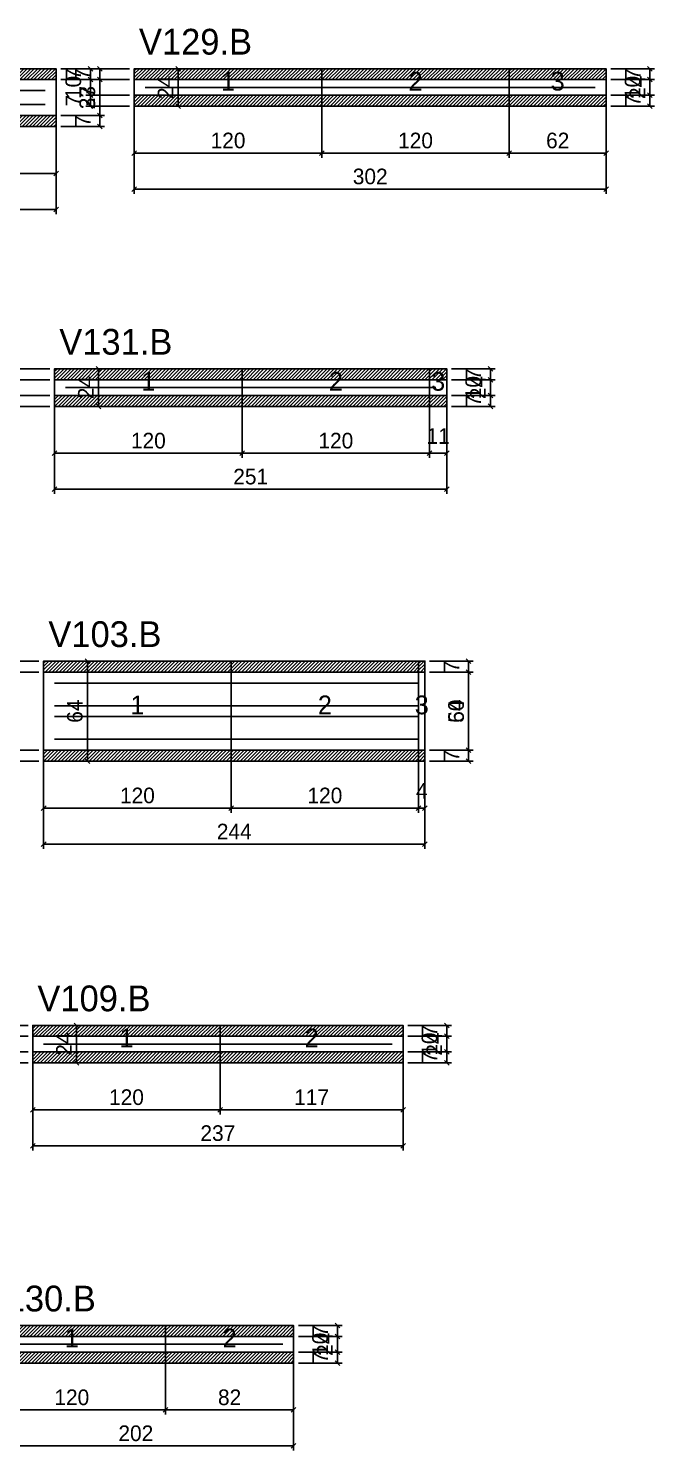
# Model space of a CAD drawing. Extents: x -9000 to 3070, y -6660 to 1250.
# Drawn here: x 481 to 882, y -6647 to -5737 of the extents above; entities that cross this region are included whole.
import ezdxf
from ezdxf.enums import TextEntityAlignment as Align

# ---------------------------------------------------------------- set-up
doc = ezdxf.new("R2010")
doc.units = 0
for name, color, linetype in [('5', 5, 'Continuous'), ('COTA', 241, 'Continuous'), ('NOMENCLATURA', 7, 'Continuous'), ('Painéis', 200, 'Continuous'), ('SARR_2.2x5', 40, 'Continuous'), ('SARR_2.2x7', 40, 'Continuous'), ('SCO-___-LAJ', 224, 'Continuous')]:
    doc.layers.add(name, color=color, linetype=linetype)
doc.dimstyles.new('PAINEL', dxfattribs={"dimtxt": 10, "dimasz": 3, "dimexe": 3, "dimexo": 3, "dimgap": 3, "dimtad": 1, "dimblk": 'OBLIQUE', "dimblk1": 'OBLIQUE', "dimcen": 2.5, "dimclrd": 4, "dimclre": 4, "dimclrt": 240, "dimazin": 3, "dimtfac": 1, "dimtmove": 0, "dimatfit": 3})

# ---------------------------------------------------------------- blocks, each defined once
blk = doc.blocks.new('_OBLIQUE')
at = {"color": 0, "linetype": 'BYBLOCK'}
blk.add_line((-0.5, -0.5), (0.5, 0.5), dxfattribs=at)

msp = doc.modelspace()

# ---------------------------------------------------------------- hatches: boundary and pattern name
at = {"layer": 'COTA'}
h = msp.add_hatch(dxfattribs=at)
h.set_pattern_fill('ANSI31', scale=0.5)
h.paths.add_polyline_path([(437, -5770), (499, -5770), (499, -5763), (437, -5763)])
h = msp.add_hatch(dxfattribs=at)
h.set_pattern_fill('ANSI31', scale=0.5)
h.paths.add_polyline_path([(549, -5770), (669, -5770), (669, -5763), (549, -5763)])
h = msp.add_hatch(dxfattribs=at)
h.set_pattern_fill('ANSI31', scale=0.5)
h.paths.add_polyline_path([(669, -5770), (789, -5770), (789, -5763), (669, -5763)])
h = msp.add_hatch(dxfattribs=at)
h.set_pattern_fill('ANSI31', scale=0.5)
h.paths.add_polyline_path([(789, -5770), (851, -5770), (851, -5763), (789, -5763)])
h = msp.add_hatch(dxfattribs=at)
h.set_pattern_fill('ANSI31', scale=0.5)
h.paths.add_polyline_path([(549, -5787), (669, -5787), (669, -5780), (549, -5780)])
h = msp.add_hatch(dxfattribs=at)
h.set_pattern_fill('ANSI31', scale=0.5)
h.paths.add_polyline_path([(669, -5787), (789, -5787), (789, -5780), (669, -5780)])
h = msp.add_hatch(dxfattribs=at)
h.set_pattern_fill('ANSI31', scale=0.5)
h.paths.add_polyline_path([(789, -5787), (851, -5787), (851, -5780), (789, -5780)])
h = msp.add_hatch(dxfattribs=at)
h.set_pattern_fill('ANSI31', scale=0.5)
h.paths.add_polyline_path([(437, -5800), (499, -5800), (499, -5793), (437, -5793)])
h = msp.add_hatch(dxfattribs=at)
h.set_pattern_fill('ANSI31', scale=0.5)
h.paths.add_polyline_path([(498, -5962), (618, -5962), (618, -5955), (498, -5955)])
h = msp.add_hatch(dxfattribs=at)
h.set_pattern_fill('ANSI31', scale=0.5)
h.paths.add_polyline_path([(618, -5962), (738, -5962), (738, -5955), (618, -5955)])
h = msp.add_hatch(dxfattribs=at)
h.set_pattern_fill('ANSI31', scale=0.5)
h.paths.add_polyline_path([(738, -5962), (749, -5962), (749, -5955), (738, -5955)])
h = msp.add_hatch(dxfattribs=at)
h.set_pattern_fill('ANSI31', scale=0.5)
h.paths.add_polyline_path([(498, -5979), (618, -5979), (618, -5972), (498, -5972)])
h = msp.add_hatch(dxfattribs=at)
h.set_pattern_fill('ANSI31', scale=0.5)
h.paths.add_polyline_path([(618, -5979), (738, -5979), (738, -5972), (618, -5972)])
h = msp.add_hatch(dxfattribs=at)
h.set_pattern_fill('ANSI31', scale=0.5)
h.paths.add_polyline_path([(738, -5979), (749, -5979), (749, -5972), (738, -5972)])
h = msp.add_hatch(dxfattribs=at)
h.set_pattern_fill('ANSI31', scale=0.5)
h.paths.add_polyline_path([(491, -6149), (611, -6149), (611, -6142), (491, -6142)])
h = msp.add_hatch(dxfattribs=at)
h.set_pattern_fill('ANSI31', scale=0.5)
h.paths.add_polyline_path([(611, -6149), (731, -6149), (731, -6142), (611, -6142)])
h = msp.add_hatch(dxfattribs=at)
h.set_pattern_fill('ANSI31', scale=0.5)
h.paths.add_polyline_path([(731, -6149), (735, -6149), (735, -6142), (731, -6142)])
h = msp.add_hatch(dxfattribs=at)
h.set_pattern_fill('ANSI31', scale=0.5)
h.paths.add_polyline_path([(491, -6206), (611, -6206), (611, -6199), (491, -6199)])
h = msp.add_hatch(dxfattribs=at)
h.set_pattern_fill('ANSI31', scale=0.5)
h.paths.add_polyline_path([(611, -6206), (731, -6206), (731, -6199), (611, -6199)])
h = msp.add_hatch(dxfattribs=at)
h.set_pattern_fill('ANSI31', scale=0.5)
h.paths.add_polyline_path([(731, -6206), (735, -6206), (735, -6199), (731, -6199)])
h = msp.add_hatch(dxfattribs=at)
h.set_pattern_fill('ANSI31', scale=0.5)
h.paths.add_polyline_path([(484, -6382), (604, -6382), (604, -6375), (484, -6375)])
h = msp.add_hatch(dxfattribs=at)
h.set_pattern_fill('ANSI31', scale=0.5)
h.paths.add_polyline_path([(604, -6382), (721, -6382), (721, -6375), (604, -6375)])
h = msp.add_hatch(dxfattribs=at)
h.set_pattern_fill('ANSI31', scale=0.5)
h.paths.add_polyline_path([(484, -6399), (604, -6399), (604, -6392), (484, -6392)])
h = msp.add_hatch(dxfattribs=at)
h.set_pattern_fill('ANSI31', scale=0.5)
h.paths.add_polyline_path([(604, -6399), (721, -6399), (721, -6392), (604, -6392)])
h = msp.add_hatch(dxfattribs=at)
h.set_pattern_fill('ANSI31', scale=0.5)
h.paths.add_polyline_path([(449, -6574), (569, -6574), (569, -6567), (449, -6567)])
h = msp.add_hatch(dxfattribs=at)
h.set_pattern_fill('ANSI31', scale=0.5)
h.paths.add_polyline_path([(569, -6574), (651, -6574), (651, -6567), (569, -6567)])
h = msp.add_hatch(dxfattribs=at)
h.set_pattern_fill('ANSI31', scale=0.5)
h.paths.add_polyline_path([(449, -6591), (569, -6591), (569, -6584), (449, -6584)])
h = msp.add_hatch(dxfattribs=at)
h.set_pattern_fill('ANSI31', scale=0.5)
h.paths.add_polyline_path([(569, -6591), (651, -6591), (651, -6584), (569, -6584)])

# ---------------------------------------------------------------- linework, layer by layer
at = {"layer": 'Painéis'}
for p, q in [((437, -5770), (499, -5770)), ((499, -5793), (499, -5770)), ((549, -5770), (669, -5770)), ((549, -5780), (549, -5770)), ((669, -5780), (669, -5770)), ((669, -5780), (669, -5770)), ((669, -5770), (789, -5770)), ((669, -5780), (669, -5770)), ((789, -5780), (789, -5770)), ((789, -5780), (789, -5770)), ((789, -5770), (851, -5770)), ((789, -5780), (789, -5770)), ((851, -5780), (851, -5770)), ((549, -5780), (669, -5780)), ((669, -5780), (789, -5780)), ((789, -5780), (851, -5780)), ((437, -5793), (499, -5793)), ((498, -5962), (618, -5962)), ((498, -5972), (498, -5962)), ((618, -5972), (618, -5962)), ((618, -5972), (618, -5962)), ((618, -5962), (738, -5962)), ((618, -5972), (618, -5962)), ((738, -5972), (738, -5962)), ((738, -5972), (738, -5962)), ((738, -5962), (749, -5962)), ((738, -5972), (738, -5962)), ((749, -5972), (749, -5962)), ((498, -5972), (618, -5972)), ((618, -5972), (738, -5972)), ((738, -5972), (749, -5972)), ((491, -6149), (611, -6149)), ((491, -6199), (491, -6149)), ((611, -6199), (611, -6149)), ((611, -6199), (611, -6149)), ((611, -6149), (731, -6149)), ((611, -6199), (611, -6149)), ((731, -6199), (731, -6149)), ((731, -6199), (731, -6149)), ((731, -6149), (735, -6149)), ((731, -6199), (731, -6149)), ((735, -6199), (735, -6149)), ((491, -6199), (611, -6199)), ((611, -6199), (731, -6199)), ((731, -6199), (735, -6199)), ((484, -6382), (604, -6382)), ((484, -6392), (484, -6382)), ((604, -6392), (604, -6382)), ((604, -6392), (604, -6382)), ((604, -6382), (721, -6382)), ((604, -6392), (604, -6382)), ((721, -6392), (721, -6382)), ((484, -6392), (604, -6392)), ((604, -6392), (721, -6392)), ((449, -6574), (569, -6574)), ((569, -6584), (569, -6574)), ((569, -6584), (569, -6574)), ((569, -6574), (651, -6574)), ((569, -6584), (569, -6574)), ((651, -6584), (651, -6574)), ((449, -6584), (569, -6584)), ((569, -6584), (651, -6584))]:
    msp.add_line(p, q, dxfattribs=at)
at = {"layer": 'SARR_2.2x5'}
for points in [[(556, -5775), (669, -5775)], [(556, -5775), (669, -5775)], [(669, -5775), (789, -5775)], [(669, -5775), (789, -5775)], [(789, -5775), (844, -5775)], [(789, -5775), (844, -5775)], [(505, -5967), (618, -5967)], [(505, -5967), (618, -5967)], [(618, -5967), (738, -5967)], [(618, -5967), (738, -5967)], [(738, -5967), (742, -5967)], [(738, -5967), (742, -5967)], [(491, -6387), (604, -6387)], [(491, -6387), (604, -6387)], [(604, -6387), (714, -6387)], [(604, -6387), (714, -6387)], [(456, -6579), (569, -6579)], [(456, -6579), (569, -6579)], [(569, -6579), (644, -6579)], [(569, -6579), (644, -6579)]]:
    msp.add_lwpolyline(points, dxfattribs=at)
at = {"layer": 'SARR_2.2x7'}
for points in [[(437, -5777), (492, -5777)], [(437, -5777), (492, -5777)], [(437, -5786), (492, -5786)], [(437, -5786), (492, -5786)], [(498, -6156), (611, -6156)], [(498, -6156), (611, -6156)], [(611, -6156), (731, -6156)], [(611, -6156), (731, -6156)], [(498, -6170.5), (611, -6170.5)], [(498, -6170.5), (611, -6170.5)], [(611, -6170.5), (731, -6170.5)], [(611, -6170.5), (731, -6170.5)], [(498, -6177.5), (611, -6177.5)], [(498, -6177.5), (611, -6177.5)], [(611, -6177.5), (731, -6177.5)], [(611, -6177.5), (731, -6177.5)], [(498, -6192), (611, -6192)], [(498, -6192), (611, -6192)], [(611, -6192), (731, -6192)], [(611, -6192), (731, -6192)]]:
    msp.add_lwpolyline(points, dxfattribs=at)
at = {"layer": 'SCO-___-LAJ'}
for points in [[(437, -5770), (499, -5770), (499, -5763), (437, -5763)], [(549, -5770), (669, -5770), (669, -5763), (549, -5763)], [(669, -5770), (789, -5770), (789, -5763), (669, -5763)], [(789, -5770), (851, -5770), (851, -5763), (789, -5763)], [(549, -5787), (669, -5787), (669, -5780), (549, -5780)], [(669, -5787), (789, -5787), (789, -5780), (669, -5780)], [(789, -5787), (851, -5787), (851, -5780), (789, -5780)], [(437, -5800), (499, -5800), (499, -5793), (437, -5793)], [(498, -5962), (618, -5962), (618, -5955), (498, -5955)], [(618, -5962), (738, -5962), (738, -5955), (618, -5955)], [(738, -5962), (749, -5962), (749, -5955), (738, -5955)], [(498, -5979), (618, -5979), (618, -5972), (498, -5972)], [(618, -5979), (738, -5979), (738, -5972), (618, -5972)], [(738, -5979), (749, -5979), (749, -5972), (738, -5972)], [(491, -6149), (611, -6149), (611, -6142), (491, -6142)], [(611, -6149), (731, -6149), (731, -6142), (611, -6142)], [(731, -6149), (735, -6149), (735, -6142), (731, -6142)], [(491, -6206), (611, -6206), (611, -6199), (491, -6199)], [(611, -6206), (731, -6206), (731, -6199), (611, -6199)], [(731, -6206), (735, -6206), (735, -6199), (731, -6199)], [(484, -6382), (604, -6382), (604, -6375), (484, -6375)], [(604, -6382), (721, -6382), (721, -6375), (604, -6375)], [(484, -6399), (604, -6399), (604, -6392), (484, -6392)], [(604, -6399), (721, -6399), (721, -6392), (604, -6392)], [(449, -6574), (569, -6574), (569, -6567), (449, -6567)], [(569, -6574), (651, -6574), (651, -6567), (569, -6567)], [(449, -6591), (569, -6591), (569, -6584), (449, -6584)], [(569, -6591), (651, -6591), (651, -6584), (569, -6584)]]:
    msp.add_lwpolyline(points, close=True, dxfattribs=at)

# ---------------------------------------------------------------- texts
at = {"layer": '5'}
for s, p in [('1', (609, -5771)), ('2', (729, -5771)), ('3', (820, -5771)), ('1', (558, -5963)), ('2', (678, -5963)), ('3', (743.5, -5963)), ('1', (551, -6170)), ('2', (671, -6170)), ('3', (733, -6170)), ('1', (544, -6383)), ('2', (662.5, -6383)), ('1', (509, -6575)), ('2', (610, -6575))]:
    msp.add_text(s, height=12, dxfattribs=at).set_placement(p, align=Align.MIDDLE_CENTER)
at = {"layer": 'NOMENCLATURA'}
for s, p in [('V129.B', (552, -5754)), ('V131.B', (501, -5946)), ('V103.B', (494, -6133)), ('V109.B', (487, -6366)), ('V130.B', (452, -6558))]:
    msp.add_text(s, height=16.5, dxfattribs=at).set_placement(p)

# ---------------------------------------------------------------- dimensions: what is measured, and where the dimension line sits
at = {"layer": 'COTA'}
for base, p1, p2 in [((527, -5800), (499, -5800), (499, -5763)), ((527, -5770), (499, -5770), (499, -5763)), ((521, -5770), (549, -5770), (549, -5763)), ((521, -5780), (549, -5780), (549, -5770)), ((577, -5787), (549, -5787), (549, -5763)), ((879, -5787), (851, -5787), (851, -5763)), ((879, -5770), (851, -5770), (851, -5763)), ((879, -5780), (851, -5780), (851, -5770)), ((527, -5793), (499, -5793), (499, -5770)), ((521, -5787), (549, -5787), (549, -5780)), ((879, -5787), (851, -5787), (851, -5780)), ((527, -5800), (499, -5800), (499, -5793)), ((470, -5962), (498, -5962), (498, -5955)), ((526, -5979), (498, -5979), (498, -5955)), ((777, -5979), (749, -5979), (749, -5955)), ((777, -5962), (749, -5962), (749, -5955)), ((470, -5972), (498, -5972), (498, -5962)), ((777, -5972), (749, -5972), (749, -5962)), ((470, -5979), (498, -5979), (498, -5972)), ((777, -5979), (749, -5979), (749, -5972)), ((463, -6149), (491, -6149), (491, -6142)), ((519, -6206), (491, -6206), (491, -6142)), ((763, -6206), (735, -6206), (735, -6142)), ((763, -6149), (735, -6149), (735, -6142)), ((463, -6199), (491, -6199), (491, -6149)), ((763, -6199), (735, -6199), (735, -6149)), ((463, -6206), (491, -6206), (491, -6199)), ((763, -6206), (735, -6206), (735, -6199)), ((456, -6382), (484, -6382), (484, -6375)), ((512, -6399), (484, -6399), (484, -6375)), ((749, -6399), (721, -6399), (721, -6375)), ((749, -6382), (721, -6382), (721, -6375)), ((456, -6392), (484, -6392), (484, -6382)), ((749, -6392), (721, -6392), (721, -6382)), ((456, -6399), (484, -6399), (484, -6392)), ((749, -6399), (721, -6399), (721, -6392)), ((679, -6591), (651, -6591), (651, -6567)), ((679, -6574), (651, -6574), (651, -6567)), ((679, -6584), (651, -6584), (651, -6574)), ((679, -6591), (651, -6591), (651, -6584))]:
    msp.add_linear_dim(base=base, p1=p1, p2=p2, angle=90, dimstyle='PAINEL', dxfattribs=at).render()
for base, p1, p2 in [((549, -5817), (549, -5780), (669, -5780)), ((549, -5840), (549, -5780), (851, -5780)), ((669, -5817), (669, -5780), (789, -5780)), ((789, -5817), (789, -5780), (851, -5780)), ((197, -5853), (197, -5793), (499, -5793)), ((437, -5830), (437, -5793), (499, -5793)), ((498, -6009), (498, -5972), (618, -5972)), ((498, -6032), (498, -5972), (749, -5972)), ((618, -6009), (618, -5972), (738, -5972)), ((738, -6009), (738, -5972), (749, -5972)), ((491, -6236), (491, -6199), (611, -6199)), ((491, -6259), (491, -6199), (735, -6199)), ((611, -6236), (611, -6199), (731, -6199)), ((731, -6236), (731, -6199), (735, -6199)), ((484, -6429), (484, -6392), (604, -6392)), ((484, -6452), (484, -6392), (721, -6392)), ((604, -6429), (604, -6392), (721, -6392)), ((449, -6621), (449, -6584), (569, -6584)), ((449, -6644), (449, -6584), (651, -6584)), ((569, -6621), (569, -6584), (651, -6584))]:
    msp.add_linear_dim(base=base, p1=p1, p2=p2, dimstyle='PAINEL', dxfattribs=at).render()

doc.saveas('drawing.dxf')
